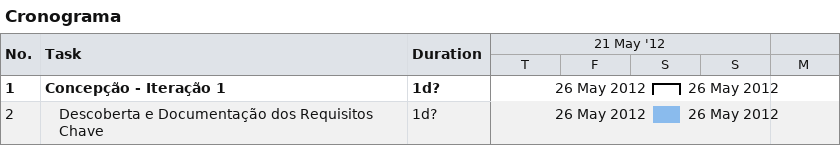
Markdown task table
Cronograma

| ID | Level | Task | Duration | Start | Finish |
|---|---|---|---|---|---|
| 1 | 1 | **Concepção - Iteração 1** | 1d? | 2012-05-26 | 2012-05-26 |
| 2 | 2 | Descoberta e Documentação dos Requisitos Chave | 1d? | 2012-05-26 | 2012-05-26 |
